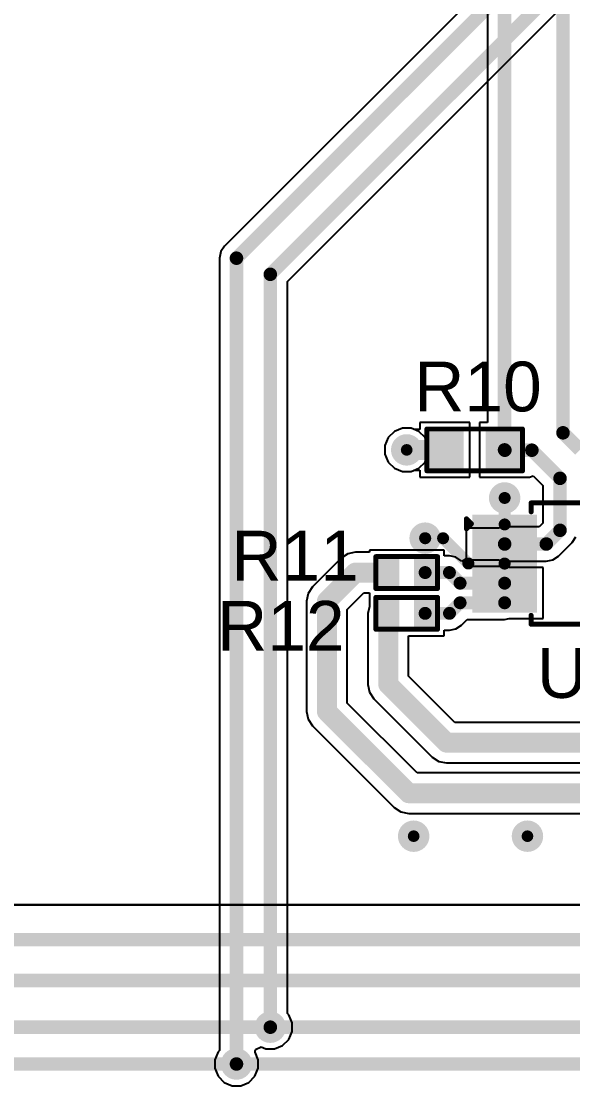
# Model space of a CAD drawing. Header units: millimetres. Extents: x 0 to 6.84, y 0 to 5.18.
# Drawn here: x 1.154 to 1.708, y 2.832 to 3.902 of the extents above; entities that cross this region are included whole.
import ezdxf

# ---------------------------------------------------------------- set-up
doc = ezdxf.new("R2010")
doc.units = ezdxf.units.MM
doc.header["$MEASUREMENT"] = 0
for name, color, linetype in [('BottomLayer', 5, 'Continuous'), ('BottomSolder', 6, 'Continuous'), ('TopLayer', 1, 'Continuous'), ('TopOverlay', 2, 'Continuous'), ('TopPaste', 8, 'Continuous'), ('TopSolder', 216, 'Continuous'), ('ViaHoleLayer', 16, 'Continuous')]:
    doc.layers.add(name, color=color, linetype=linetype)
doc.styles.add('Arial', font='arial.ttf', dxfattribs={"height": 0.2})

# ---------------------------------------------------------------- blocks, each defined once
blk = doc.blocks.new('10_VSSOP_6')
at = {"layer": 'TopLayer'}
for points in [[(-0.1151575, 0.0452756), (-0.0580709, 0.0452756), (-0.0580709, 0.0334646), (-0.1151575, 0.0334646)], [(0.0580709, 0.0452756), (0.1151575, 0.0452756), (0.1151575, 0.0334646), (0.0580709, 0.0334646)], [(-0.1151575, 0.0255906), (-0.0580709, 0.0255906), (-0.0580709, 0.0137796), (-0.1151575, 0.0137796)], [(0.0580709, 0.0255905), (0.1151575, 0.0255905), (0.1151575, 0.0137795), (0.0580709, 0.0137795)], [(-0.1151575, 0.0059055), (-0.0580709, 0.0059055), (-0.0580709, -0.0059055), (-0.1151575, -0.0059055)], [(0.0580709, 0.0059055), (0.1151575, 0.0059055), (0.1151575, -0.0059055), (0.0580709, -0.0059055)], [(-0.1151575, -0.0137795), (-0.0580709, -0.0137795), (-0.0580709, -0.0255905), (-0.1151575, -0.0255905)], [(0.0580709, -0.0137796), (0.1151575, -0.0137796), (0.1151575, -0.0255906), (0.0580709, -0.0255906)], [(-0.1151575, -0.0334646), (-0.0580709, -0.0334646), (-0.0580709, -0.0452756), (-0.1151575, -0.0452756)], [(0.0580709, -0.0334646), (0.1151575, -0.0334646), (0.1151575, -0.0452756), (0.0580709, -0.0452756)]]:
    blk.add_hatch(color=1, dxfattribs=at).paths.add_polyline_path(points)
at = {"layer": 'TopPaste'}
for points in [[(-0.1151575, 0.0452756), (-0.0580709, 0.0452756), (-0.0580709, 0.0334646), (-0.1151575, 0.0334646)], [(0.0580709, 0.0452756), (0.1151575, 0.0452756), (0.1151575, 0.0334646), (0.0580709, 0.0334646)], [(-0.1151575, 0.0255906), (-0.0580709, 0.0255906), (-0.0580709, 0.0137796), (-0.1151575, 0.0137796)], [(0.0580709, 0.0255905), (0.1151575, 0.0255905), (0.1151575, 0.0137795), (0.0580709, 0.0137795)], [(-0.1151575, 0.0059055), (-0.0580709, 0.0059055), (-0.0580709, -0.0059055), (-0.1151575, -0.0059055)], [(0.0580709, 0.0059055), (0.1151575, 0.0059055), (0.1151575, -0.0059055), (0.0580709, -0.0059055)], [(-0.1151575, -0.0137795), (-0.0580709, -0.0137795), (-0.0580709, -0.0255905), (-0.1151575, -0.0255905)], [(0.0580709, -0.0137796), (0.1151575, -0.0137796), (0.1151575, -0.0255906), (0.0580709, -0.0255906)], [(-0.1151575, -0.0334646), (-0.0580709, -0.0334646), (-0.0580709, -0.0452756), (-0.1151575, -0.0452756)], [(0.0580709, -0.0334646), (0.1151575, -0.0334646), (0.1151575, -0.0452756), (0.0580709, -0.0452756)]]:
    blk.add_hatch(color=8, dxfattribs=at).paths.add_polyline_path(points)
at = {"layer": 'TopSolder'}
for points in [[(-0.1191575, 0.0492756), (-0.0540709, 0.0492756), (-0.0540709, 0.0294646), (-0.1191575, 0.0294646)], [(0.0540709, 0.0492756), (0.1191575, 0.0492756), (0.1191575, 0.0294646), (0.0540709, 0.0294646)], [(-0.1191575, 0.0295906), (-0.0540709, 0.0295906), (-0.0540709, 0.0097796), (-0.1191575, 0.0097796)], [(0.0540709, 0.0295905), (0.1191575, 0.0295905), (0.1191575, 0.0097795), (0.0540709, 0.0097795)], [(-0.1191575, 0.0099055), (-0.0540709, 0.0099055), (-0.0540709, -0.0099055), (-0.1191575, -0.0099055)], [(0.0540709, 0.0099055), (0.1191575, 0.0099055), (0.1191575, -0.0099055), (0.0540709, -0.0099055)], [(-0.1191575, -0.0097795), (-0.0540709, -0.0097795), (-0.0540709, -0.0295905), (-0.1191575, -0.0295905)], [(0.0540709, -0.0097796), (0.1191575, -0.0097796), (0.1191575, -0.0295906), (0.0540709, -0.0295906)], [(-0.1191575, -0.0294646), (-0.0540709, -0.0294646), (-0.0540709, -0.0492756), (-0.1191575, -0.0492756)], [(0.0540709, -0.0294646), (0.1191575, -0.0294646), (0.1191575, -0.0492756), (0.0540709, -0.0492756)]]:
    blk.add_hatch(color=216, dxfattribs=at).paths.add_polyline_path(points)
at = {"layer": 'TopOverlay', "const_width": 0.005}
for points in [[(-0.06, 0.052), (-0.06, 0.061)], [(-0.06, 0.061), (0.06, 0.061)], [(0.06, 0.052), (0.06, 0.061)], [(-0.125, 0.035), (-0.125, 0.045)], [(-0.125, 0.045), (-0.12, 0.04)], [(-0.125, 0.035), (-0.12, 0.04)], [(-0.06, -0.061), (-0.06, -0.052)], [(0.06, -0.061), (0.06, -0.052)], [(-0.06, -0.061), (0.06, -0.061)]]:
    blk.add_lwpolyline(points, dxfattribs=at)
at = {"layer": 'TopOverlay', "const_width": 0.0025}
for points in [[(-0.06125, 0.061, 1), (-0.05875, 0.061, 1)], [(-0.06125, 0.061, 1), (-0.05875, 0.061, 1)], [(-0.06125, 0.052, 1), (-0.05875, 0.052, 1)], [(0.05875, 0.061, 1), (0.06125, 0.061, 1)], [(0.05875, 0.061, 1), (0.06125, 0.061, 1)], [(0.05875, 0.052, 1), (0.06125, 0.052, 1)], [(-0.12625, 0.045, 1), (-0.12375, 0.045, 1)], [(-0.12625, 0.045, 1), (-0.12375, 0.045, 1)], [(-0.12625, 0.035, 1), (-0.12375, 0.035, 1)], [(-0.12625, 0.035, 1), (-0.12375, 0.035, 1)], [(-0.12125, 0.04, 1), (-0.11875, 0.04, 1)], [(-0.12125, 0.04, 1), (-0.11875, 0.04, 1)], [(-0.06125, -0.052, 1), (-0.05875, -0.052, 1)], [(0.05875, -0.052, 1), (0.06125, -0.052, 1)], [(-0.06125, -0.061, 1), (-0.05875, -0.061, 1)], [(-0.06125, -0.061, 1), (-0.05875, -0.061, 1)], [(0.05875, -0.061, 1), (0.06125, -0.061, 1)], [(0.05875, -0.061, 1), (0.06125, -0.061, 1)]]:
    blk.add_lwpolyline(points, format="xyb", close=True, dxfattribs=at)
blk = doc.blocks.new('R___0402_47')
at = {"layer": 'TopLayer'}
for points in [[(-0.0275, -0.0125), (-0.0275, 0.0125), (-0.009499999999999998, 0.0125), (-0.009500000000000001, -0.0125)], [(0.009499999999999998, -0.0125), (0.009500000000000001, 0.0125), (0.0275, 0.0125), (0.0275, -0.0125)]]:
    blk.add_hatch(color=1, dxfattribs=at).paths.add_polyline_path(points)
at = {"layer": 'TopPaste'}
for points in [[(-0.0275, -0.0125), (-0.0275, 0.0125), (-0.009499999999999998, 0.0125), (-0.009500000000000001, -0.0125)], [(0.009499999999999998, -0.0125), (0.009500000000000001, 0.0125), (0.0275, 0.0125), (0.0275, -0.0125)]]:
    blk.add_hatch(color=8, dxfattribs=at).paths.add_polyline_path(points)
at = {"layer": 'TopSolder'}
for points in [[(-0.0296654, -0.0146654), (-0.0296654, 0.0146654), (-0.007334599999999998, 0.0146654), (-0.007334600000000002, -0.0146654)], [(0.007334599999999998, -0.0146654), (0.007334600000000002, 0.0146654), (0.0296654, 0.0146654), (0.0296654, -0.0146654)]]:
    blk.add_hatch(color=216, dxfattribs=at).paths.add_polyline_path(points)
at = {"layer": 'TopOverlay'}
for points, const_width in [([(0.031, 0.016), (-0.031, 0.016)], 0.005), ([(-0.031, 0.016), (-0.031, -0.016)], 0.005), ([(0.031, 0.016), (0.031, -0.016)], 0.005), ([(0.031, -0.016), (-0.031, -0.016)], 0.005), ([(0.032, -0.017), (-0.032, -0.017)], 0.000127)]:
    blk.add_lwpolyline(points, dxfattribs=dict(at, const_width=const_width))
for points, const_width in [([(-0.03225, 0.016, 1), (-0.02975, 0.016, 1)], 0.0025), ([(-0.03225, 0.016, 1), (-0.02975, 0.016, 1)], 0.0025), ([(0.02975, 0.016, 1), (0.03225, 0.016, 1)], 0.0025), ([(0.02975, 0.016, 1), (0.03225, 0.016, 1)], 0.0025), ([(-0.03225, -0.016, 1), (-0.02975, -0.016, 1)], 0.0025), ([(-0.03225, -0.016, 1), (-0.02975, -0.016, 1)], 0.0025), ([(-0.0320317, -0.017, 1), (-0.0319683, -0.017, 1)], 6.35e-05), ([(0.02975, -0.016, 1), (0.03225, -0.016, 1)], 0.0025), ([(0.02975, -0.016, 1), (0.03225, -0.016, 1)], 0.0025), ([(0.0319683, -0.017, 1), (0.0320317, -0.017, 1)], 6.35e-05)]:
    blk.add_lwpolyline(points, format="xyb", close=True, dxfattribs=dict(at, const_width=const_width))
blk = doc.blocks.new('R___0402_48')
at = {"layer": 'TopLayer'}
for points in [[(-0.0275, -0.0125), (-0.0275, 0.0125), (-0.009499999999999998, 0.0125), (-0.009500000000000001, -0.0125)], [(0.009499999999999998, -0.0125), (0.009500000000000001, 0.0125), (0.0275, 0.0125), (0.0275, -0.0125)]]:
    blk.add_hatch(color=1, dxfattribs=at).paths.add_polyline_path(points)
at = {"layer": 'TopPaste'}
for points in [[(-0.0275, -0.0125), (-0.0275, 0.0125), (-0.009499999999999998, 0.0125), (-0.009500000000000001, -0.0125)], [(0.009499999999999998, -0.0125), (0.009500000000000001, 0.0125), (0.0275, 0.0125), (0.0275, -0.0125)]]:
    blk.add_hatch(color=8, dxfattribs=at).paths.add_polyline_path(points)
at = {"layer": 'TopSolder'}
for points in [[(-0.0296654, -0.0146654), (-0.0296654, 0.0146654), (-0.007334599999999998, 0.0146654), (-0.007334600000000002, -0.0146654)], [(0.007334599999999998, -0.0146654), (0.007334600000000002, 0.0146654), (0.0296654, 0.0146654), (0.0296654, -0.0146654)]]:
    blk.add_hatch(color=216, dxfattribs=at).paths.add_polyline_path(points)
at = {"layer": 'TopOverlay'}
for points, const_width in [([(0.031, 0.016), (-0.031, 0.016)], 0.005), ([(-0.031, 0.016), (-0.031, -0.016)], 0.005), ([(0.031, 0.016), (0.031, -0.016)], 0.005), ([(0.031, -0.016), (-0.031, -0.016)], 0.005), ([(0.032, -0.017), (-0.032, -0.017)], 0.000127)]:
    blk.add_lwpolyline(points, dxfattribs=dict(at, const_width=const_width))
for points, const_width in [([(-0.03225, 0.016, 1), (-0.02975, 0.016, 1)], 0.0025), ([(-0.03225, 0.016, 1), (-0.02975, 0.016, 1)], 0.0025), ([(0.02975, 0.016, 1), (0.03225, 0.016, 1)], 0.0025), ([(0.02975, 0.016, 1), (0.03225, 0.016, 1)], 0.0025), ([(-0.03225, -0.016, 1), (-0.02975, -0.016, 1)], 0.0025), ([(-0.03225, -0.016, 1), (-0.02975, -0.016, 1)], 0.0025), ([(-0.0320317, -0.017, 1), (-0.0319683, -0.017, 1)], 6.35e-05), ([(0.02975, -0.016, 1), (0.03225, -0.016, 1)], 0.0025), ([(0.02975, -0.016, 1), (0.03225, -0.016, 1)], 0.0025), ([(0.0319683, -0.017, 1), (0.0320317, -0.017, 1)], 6.35e-05)]:
    blk.add_lwpolyline(points, format="xyb", close=True, dxfattribs=dict(at, const_width=const_width))
blk = doc.blocks.new('R___0603_49')
at = {"layer": 'TopLayer'}
for points in [[(-0.015, 0.0175), (-0.015, -0.0175), (-0.045, -0.0175), (-0.045, 0.0175)], [(0.045, 0.0175), (0.045, -0.0175), (0.015, -0.0175), (0.015, 0.0175)]]:
    blk.add_hatch(color=1, dxfattribs=at).paths.add_polyline_path(points)
at = {"layer": 'TopPaste'}
for points in [[(-0.015, 0.0175), (-0.015, -0.0175), (-0.045, -0.0175), (-0.045, 0.0175)], [(0.045, 0.0175), (0.045, -0.0175), (0.015, -0.0175), (0.015, 0.0175)]]:
    blk.add_hatch(color=8, dxfattribs=at).paths.add_polyline_path(points)
at = {"layer": 'TopSolder'}
for points in [[(-0.011, 0.0215), (-0.011, -0.0215), (-0.049, -0.0215), (-0.049, 0.0215)], [(0.049, 0.0215), (0.049, -0.0215), (0.011, -0.0215), (0.011, 0.0215)]]:
    blk.add_hatch(color=216, dxfattribs=at).paths.add_polyline_path(points)
at = {"layer": 'TopOverlay', "const_width": 0.005}
for points in [[(0.048, 0.021), (-0.048, 0.021)], [(-0.048, 0.021), (-0.048, -0.021)], [(0.048, 0.021), (0.048, -0.021)], [(0.048, -0.021), (-0.048, -0.021)]]:
    blk.add_lwpolyline(points, dxfattribs=at)
at = {"layer": 'TopOverlay', "const_width": 0.0025}
for points in [[(-0.04925, 0.021, 1), (-0.04675, 0.021, 1)], [(-0.04925, 0.021, 1), (-0.04675, 0.021, 1)], [(0.04675, 0.021, 1), (0.04925, 0.021, 1)], [(0.04675, 0.021, 1), (0.04925, 0.021, 1)], [(-0.04925, -0.021, 1), (-0.04675, -0.021, 1)], [(-0.04925, -0.021, 1), (-0.04675, -0.021, 1)], [(0.04675, -0.021, 1), (0.04925, -0.021, 1)], [(0.04675, -0.021, 1), (0.04925, -0.021, 1)]]:
    blk.add_lwpolyline(points, format="xyb", close=True, dxfattribs=at)

msp = doc.modelspace()

# ---------------------------------------------------------------- hatches: boundary and pattern name
at = {"layer": 'BottomLayer'}
h = msp.add_hatch(color=5, dxfattribs=at)
edge = h.paths.add_edge_path()
edge.add_arc((1.5410005, 3.4713005), 0.011811, 0, 360)
h = msp.add_hatch(color=5, dxfattribs=at)
edge = h.paths.add_edge_path()
edge.add_arc((1.6393863, 3.4230005), 0.011811, 0, 360)
h = msp.add_hatch(color=5, dxfattribs=at)
edge = h.paths.add_edge_path()
edge.add_arc((1.5595005, 3.3825911), 0.011811, 0, 360)
h = msp.add_hatch(color=5, dxfattribs=at)
edge = h.paths.add_edge_path()
edge.add_arc((1.5480005, 3.0830005), 0.011811, 0, 360)
h = msp.add_hatch(color=5, dxfattribs=at)
edge = h.paths.add_edge_path()
edge.add_arc((1.6622862, 3.0830005), 0.011811, 0, 360)
h = msp.add_hatch(color=5, dxfattribs=at)
edge = h.paths.add_edge_path()
edge.add_arc((1.4040005, 2.8910005), 0.011811, 0, 360)
h = msp.add_hatch(color=5, dxfattribs=at)
edge = h.paths.add_edge_path()
edge.add_arc((1.3700005, 2.8540005), 0.011811, 0, 360)
at = {"layer": 'BottomSolder'}
h = msp.add_hatch(color=6, dxfattribs=at)
edge = h.paths.add_edge_path()
edge.add_arc((1.5410005, 3.4713005), 0.015811, 0, 360)
h = msp.add_hatch(color=6, dxfattribs=at)
edge = h.paths.add_edge_path()
edge.add_arc((1.6393863, 3.4230005), 0.015811, 0, 360)
h = msp.add_hatch(color=6, dxfattribs=at)
edge = h.paths.add_edge_path()
edge.add_arc((1.5595005, 3.3825911), 0.015811, 0, 360)
h = msp.add_hatch(color=6, dxfattribs=at)
edge = h.paths.add_edge_path()
edge.add_arc((1.5480005, 3.0830005), 0.015811, 0, 360)
h = msp.add_hatch(color=6, dxfattribs=at)
edge = h.paths.add_edge_path()
edge.add_arc((1.6622862, 3.0830005), 0.015811, 0, 360)
h = msp.add_hatch(color=6, dxfattribs=at)
edge = h.paths.add_edge_path()
edge.add_arc((1.4040005, 2.8910005), 0.015811, 0, 360)
h = msp.add_hatch(color=6, dxfattribs=at)
edge = h.paths.add_edge_path()
edge.add_arc((1.3700005, 2.8540005), 0.015811, 0, 360)
at = {"layer": 'TopLayer'}
h = msp.add_hatch(color=1, dxfattribs=at)
edge = h.paths.add_edge_path()
edge.add_arc((1.5410005, 3.4713005), 0.011811, 0, 360)
h = msp.add_hatch(color=1, dxfattribs=at)
edge = h.paths.add_edge_path()
edge.add_arc((1.6393863, 3.4230005), 0.011811, 0, 360)
h = msp.add_hatch(color=1, dxfattribs=at)
edge = h.paths.add_edge_path()
edge.add_arc((1.5595005, 3.3825911), 0.011811, 0, 360)
h = msp.add_hatch(color=1, dxfattribs=at)
edge = h.paths.add_edge_path()
edge.add_arc((1.5480005, 3.0830005), 0.011811, 0, 360)
h = msp.add_hatch(color=1, dxfattribs=at)
edge = h.paths.add_edge_path()
edge.add_arc((1.6622862, 3.0830005), 0.011811, 0, 360)
h = msp.add_hatch(color=1, dxfattribs=at)
edge = h.paths.add_edge_path()
edge.add_arc((1.4040005, 2.8910005), 0.011811, 0, 360)
h = msp.add_hatch(color=1, dxfattribs=at)
edge = h.paths.add_edge_path()
edge.add_arc((1.3700005, 2.8540005), 0.011811, 0, 360)
at = {"layer": 'TopSolder'}
h = msp.add_hatch(color=216, dxfattribs=at)
edge = h.paths.add_edge_path()
edge.add_arc((1.5410005, 3.4713005), 0.015811, 0, 360)
h = msp.add_hatch(color=216, dxfattribs=at)
edge = h.paths.add_edge_path()
edge.add_arc((1.6393863, 3.4230005), 0.015811, 0, 360)
h = msp.add_hatch(color=216, dxfattribs=at)
edge = h.paths.add_edge_path()
edge.add_arc((1.5595005, 3.3825911), 0.015811, 0, 360)
h = msp.add_hatch(color=216, dxfattribs=at)
edge = h.paths.add_edge_path()
edge.add_arc((1.5480005, 3.0830005), 0.015811, 0, 360)
h = msp.add_hatch(color=216, dxfattribs=at)
edge = h.paths.add_edge_path()
edge.add_arc((1.6622862, 3.0830005), 0.015811, 0, 360)
h = msp.add_hatch(color=216, dxfattribs=at)
edge = h.paths.add_edge_path()
edge.add_arc((1.4040005, 2.8910005), 0.015811, 0, 360)
h = msp.add_hatch(color=216, dxfattribs=at)
edge = h.paths.add_edge_path()
edge.add_arc((1.3700005, 2.8540005), 0.015811, 0, 360)
at = {"layer": 'ViaHoleLayer'}
h = msp.add_hatch(color=16, dxfattribs=at)
edge = h.paths.add_edge_path()
edge.add_arc((1.5410005, 3.4713005), 0.0059055, 0, 360)
h = msp.add_hatch(color=16, dxfattribs=at)
edge = h.paths.add_edge_path()
edge.add_arc((1.6393863, 3.4230005), 0.0059055, 0, 360)
h = msp.add_hatch(color=16, dxfattribs=at)
edge = h.paths.add_edge_path()
edge.add_arc((1.5595005, 3.3825911), 0.0059055, 0, 360)
h = msp.add_hatch(color=16, dxfattribs=at)
edge = h.paths.add_edge_path()
edge.add_arc((1.5480005, 3.0830005), 0.0059055, 0, 360)
h = msp.add_hatch(color=16, dxfattribs=at)
edge = h.paths.add_edge_path()
edge.add_arc((1.6622862, 3.0830005), 0.0059055, 0, 360)
h = msp.add_hatch(color=16, dxfattribs=at)
edge = h.paths.add_edge_path()
edge.add_arc((1.4040005, 2.8910005), 0.0059055, 0, 360)
h = msp.add_hatch(color=16, dxfattribs=at)
edge = h.paths.add_edge_path()
edge.add_arc((1.3700005, 2.8540005), 0.0059055, 0, 360)

# ---------------------------------------------------------------- linework, layer by layer
at = {"layer": 'BottomLayer'}
for p, q in [((1.4211296, 3.6406808), (1.8150279, 4.0345791)), ((1.6808714, 3.9990956), (1.3578884, 3.6761126)), ((1.3541753, 3.6705555), (1.3528714, 3.6640005)), ((1.3578884, 3.6761126), (1.3541753, 3.6705555)), ((1.3528714, 3.6640005), (1.3528714, 2.8677168)), ((1.4211296, 2.9047168), (1.4211296, 3.6406808)), ((1.5286456, 3.489791), (1.52251, 3.4836554)), ((1.536662, 3.4931115), (1.5286456, 3.489791)), ((1.545339, 3.4931115), (1.536662, 3.4931115)), ((1.5533554, 3.489791), (1.545339, 3.4931115)), ((1.559491, 3.4836554), (1.5533554, 3.489791)), ((1.52251, 3.4836554), (1.5191895, 3.475639)), ((1.5628115, 3.475639), (1.559491, 3.4836554)), ((1.5191895, 3.475639), (1.5191895, 3.466962)), ((1.5191895, 3.466962), (1.52251, 3.4589456)), ((1.559491, 3.4589456), (1.5628115, 3.466962)), ((1.5628115, 3.466962), (1.5628115, 3.475639)), ((1.52251, 3.4589456), (1.5286456, 3.45281)), ((1.5533554, 3.45281), (1.559491, 3.4589456)), ((1.5286456, 3.45281), (1.536662, 3.4494895)), ((1.536662, 3.4494895), (1.545339, 3.4494895)), ((1.545339, 3.4494895), (1.5533554, 3.45281)), ((1.422491, 2.9033554), (1.4211296, 2.9047168)), ((1.4258115, 2.895339), (1.422491, 2.9033554)), ((1.4258115, 2.886662), (1.4258115, 2.895339)), ((1.4163554, 2.87251), (1.422491, 2.8786456)), ((1.422491, 2.8786456), (1.4258115, 2.886662)), ((1.3528714, 2.8677168), (1.35151, 2.8663554)), ((1.3886626, 2.8669478), (1.389178, 2.8687283)), ((1.389178, 2.8687283), (1.3946683, 2.871258)), ((1.3946683, 2.871258), (1.399662, 2.8691895)), ((1.399662, 2.8691895), (1.408339, 2.8691895)), ((1.408339, 2.8691895), (1.4163554, 2.87251)), ((1.35151, 2.8663554), (1.3481895, 2.858339)), ((1.3481895, 2.858339), (1.3481895, 2.849662)), ((1.3887216, 2.8657987), (1.3886626, 2.8669478)), ((1.3918115, 2.858339), (1.3887216, 2.8657987)), ((1.3918115, 2.849662), (1.3918115, 2.858339)), ((1.3481895, 2.849662), (1.35151, 2.8416456)), ((1.388491, 2.8416456), (1.3918115, 2.849662)), ((1.35151, 2.8416456), (1.3576456, 2.83551)), ((1.3576456, 2.83551), (1.365662, 2.8321895)), ((1.374339, 2.8321895), (1.3823554, 2.83551)), ((1.3823554, 2.83551), (1.388491, 2.8416456)), ((1.365662, 2.8321895), (1.374339, 2.8321895))]:
    msp.add_line(p, q, dxfattribs=at)
at = {"layer": 'BottomLayer', "const_width": 0.0136}
for points in [[(1.4040005, 3.6477759), (1.8126147, 4.0563901)], [(1.3700005, 3.6640005), (1.6980005, 3.9920005)], [(1.3700005, 2.8540005), (1.3700005, 3.6640005)], [(1.4040005, 2.8910005), (1.4040005, 3.6477759)]]:
    msp.add_lwpolyline(points, dxfattribs=at)
at = {"layer": 'BottomLayer', "const_width": 0.0068}
for points in [[(1.3666005, 3.6640005, 1), (1.3734005, 3.6640005, 1)], [(1.3666005, 3.6640005, 1), (1.3734005, 3.6640005, 1)], [(1.4006005, 3.6477759, 1), (1.4074005, 3.6477759, 1)], [(1.4006005, 3.6477759, 1), (1.4074005, 3.6477759, 1)], [(1.4006005, 2.8910005, 1), (1.4074005, 2.8910005, 1)], [(1.3666005, 2.8540005, 1), (1.3734005, 2.8540005, 1)]]:
    msp.add_lwpolyline(points, format="xyb", close=True, dxfattribs=at)
at = {"layer": 'TopLayer'}
for p, q in [((1.6221627, 3.9845985), (1.6221627, 3.4988005)), ((1.6042918, 3.4988005), (1.5542918, 3.4988005)), ((1.5542918, 3.4988005), (1.5542918, 3.4916923)), ((1.6042918, 3.4438005), (1.6042918, 3.4988005)), ((1.6221627, 3.4988005), (1.6142918, 3.4988005)), ((1.6142918, 3.4988005), (1.6142918, 3.4438005)), ((1.5286456, 3.489791), (1.52251, 3.4836554)), ((1.536662, 3.4931115), (1.5286456, 3.489791)), ((1.545339, 3.4931115), (1.536662, 3.4931115)), ((1.5487653, 3.4916923), (1.545339, 3.4931115)), ((1.5542918, 3.4916923), (1.5487653, 3.4916923)), ((1.52251, 3.4836554), (1.5191895, 3.475639)), ((1.5191895, 3.475639), (1.5191895, 3.466962)), ((1.5191895, 3.466962), (1.52251, 3.4589456)), ((1.52251, 3.4589456), (1.5286456, 3.45281)), ((1.5286456, 3.45281), (1.536662, 3.4494895)), ((1.536662, 3.4494895), (1.545339, 3.4494895)), ((1.545339, 3.4494895), (1.5487653, 3.4509087)), ((1.5487653, 3.4509087), (1.5542918, 3.4509087)), ((1.5542918, 3.4509087), (1.5542918, 3.4438005)), ((1.6642917, 3.4438004), (1.6680985, 3.4453772)), ((1.6680985, 3.4453772), (1.6778714, 3.4356043)), ((1.5542918, 3.4438005), (1.6042918, 3.4438005)), ((1.6142918, 3.4438005), (1.6642917, 3.4438005)), ((1.6642917, 3.4438005), (1.6642917, 3.4438004)), ((1.6778714, 3.4356043), (1.6778714, 3.3975602)), ((1.633235, 3.3925911), (1.600843, 3.3925911)), ((1.600843, 3.3925911), (1.600843, 3.365628)), ((1.6393863, 3.3938147), (1.633235, 3.3925911)), ((1.6741259, 3.3938147), (1.6393863, 3.3938147)), ((1.6778714, 3.3975602), (1.6741259, 3.3938147)), ((1.7071126, 3.378353), (1.7108257, 3.3839101)), ((1.5785005, 3.3705005), (1.5035005, 3.3705005)), ((1.5035005, 3.3705005), (1.5035005, 3.3683923)), ((1.5785005, 3.3648238), (1.5785005, 3.3705005)), ((1.6933331, 3.3645735), (1.7071126, 3.378353)), ((1.4751307, 3.3624197), (1.4464395, 3.3337285)), ((1.4817463, 3.3668401), (1.4751307, 3.3624197)), ((1.4895499, 3.3683923), (1.4817463, 3.3668401)), ((1.5035005, 3.3683923), (1.4895499, 3.3683923)), ((1.5839247, 3.3648238), (1.5785005, 3.3648238)), ((1.5903627, 3.3635432), (1.5839247, 3.3648238)), ((1.5958206, 3.3598964), (1.5903627, 3.3635432)), ((1.5964836, 3.3592334), (1.5958206, 3.3598964)), ((1.6008224, 3.3619325), (1.5964836, 3.3592334)), ((1.6008429, 3.3635063), (1.6008224, 3.3619325)), ((1.600843, 3.365628), (1.6008429, 3.3635063)), ((1.6027168, 3.35578), (1.6054558, 3.3607801)), ((1.6054558, 3.3607801), (1.633235, 3.3607801)), ((1.633235, 3.3607801), (1.6393863, 3.3595565)), ((1.681221, 3.3595565), (1.687776, 3.3608604)), ((1.687776, 3.3608604), (1.6933331, 3.3645735)), ((1.6037652, 3.3541388), (1.6027168, 3.35578)), ((1.6393863, 3.3541388), (1.6037652, 3.3541388)), ((1.6393863, 3.3595565), (1.681221, 3.3595565)), ((1.6440004, 3.353221), (1.6393863, 3.3541388)), ((1.6779296, 3.353221), (1.6440004, 3.353221)), ((1.6779296, 3.32141), (1.6779296, 3.353221)), ((1.4464395, 3.3337285), (1.4420191, 3.3271129)), ((1.4812505, 3.3108627), (1.4979965, 3.3276087)), ((1.4979965, 3.3276087), (1.5035005, 3.3276087)), ((1.5035005, 3.3276087), (1.5035005, 3.3139977)), ((1.4420191, 3.3271129), (1.4404669, 3.3193093)), ((1.4404669, 3.3193093), (1.4404669, 3.2082989)), ((1.6779296, 3.3017249), (1.6779296, 3.32141)), ((1.4812505, 3.2167455), (1.4812505, 3.3108627)), ((1.5035005, 3.3139977), (1.5021087, 3.3070005)), ((1.5021087, 3.3070005), (1.5021087, 3.2355005)), ((1.5958872, 3.2951046), (1.6015896, 3.3008071)), ((1.6015896, 3.3008071), (1.6393863, 3.3008071)), ((1.6393863, 3.3008071), (1.6440004, 3.3017249)), ((1.6440004, 3.3017249), (1.6779296, 3.3017249)), ((1.5785005, 3.2845005), (1.5785005, 3.2901772)), ((1.5785005, 3.2901772), (1.5839913, 3.2901772)), ((1.5839913, 3.2901772), (1.5904293, 3.2914578)), ((1.5904293, 3.2914578), (1.5958872, 3.2951046)), ((1.5428923, 3.2439471), (1.5428923, 3.2845005)), ((1.5428923, 3.2845005), (1.5785005, 3.2845005)), ((1.5894471, 3.1973923), (1.5428923, 3.2439471)), ((1.5021087, 3.2355005), (1.5036609, 3.2276969)), ((1.5036609, 3.2276969), (1.5080813, 3.2210813)), ((1.5080813, 3.2210813), (1.5665813, 3.1625813)), ((1.5514367, 3.1465593), (1.4812505, 3.2167455)), ((1.4404669, 3.2082989), (1.4420191, 3.2004953)), ((1.4420191, 3.2004953), (1.4464395, 3.1938797)), ((1.4464395, 3.1938797), (1.5285709, 3.1117483)), ((3.4631045, 3.1973923), (1.5894471, 3.1973923)), ((1.5665813, 3.1625813), (1.5731969, 3.1581609)), ((1.5731969, 3.1581609), (1.5810005, 3.1566087)), ((1.5810005, 3.1566087), (3.4715511, 3.1566087)), ((3.9118519, 3.1465593), (1.5514367, 3.1465593)), ((1.5285709, 3.1117483), (1.5351864, 3.1073279)), ((1.5351864, 3.1073279), (1.5429901, 3.1057757)), ((1.5429901, 3.1057757), (3.9202985, 3.1057757)), ((0.727, 3.014), (5.417, 3.014)), ((4.6057758, 3.014), (0.7315201, 3.014))]:
    msp.add_line(p, q, dxfattribs=at)
for points, const_width in [([(1.6980005, 3.4884632), (1.6980005, 4.0530005)], 0.0136), ([(1.6392918, 3.4713005), (1.6392918, 3.9916936)], 0.0136), ([(1.6980005, 3.4884632), (1.7151632, 3.4713005)], 0.0136), ([(1.5410005, 3.4713005), (1.5792918, 3.4713005)], 0.02), ([(1.6392918, 3.4713005), (1.6396175, 3.4709748)], 0.0136), ([(1.6396175, 3.4709748), (1.6667251, 3.4709748)], 0.0136), ([(1.6667251, 3.4709748), (1.6950005, 3.4426994)], 0.0136), ([(1.6950005, 3.3904651), (1.6950005, 3.4426994)], 0.0136), ([(1.6393863, 3.3963706), (1.6393863, 3.4230005)], 0.012), ([(1.681221, 3.3766856), (1.6950005, 3.3904651)], 0.0136), ([(1.5595005, 3.3825911), (1.559611, 3.3824806)], 0.012), ([(1.559611, 3.3824806), (1.577549, 3.3824806)], 0.012), ([(1.577549, 3.3824806), (1.6029346, 3.357095)], 0.012), ([(1.6393863, 3.3766856), (1.681221, 3.3766856)], 0.0136), ([(1.6029346, 3.357095), (1.6392918, 3.357095)], 0.012), ([(1.6392918, 3.357095), (1.6393863, 3.3570005)], 0.012), ([(1.4608587, 3.3193093), (1.4895499, 3.3480005)], 0.02), ([(1.4895499, 3.3480005), (1.5225005, 3.3480005)], 0.02), ([(1.5595005, 3.3480005), (1.5839247, 3.3480005)], 0.013), ([(1.5839247, 3.3480005), (1.5946097, 3.3373155)], 0.013), ([(1.5946097, 3.3373155), (1.6393863, 3.3373155)], 0.013), ([(1.4608587, 3.2082989), (1.4608587, 3.3193093)], 0.02), ([(1.5225005, 3.2355005), (1.5225005, 3.3070005)], 0.02), ([(1.5839913, 3.3070005), (1.5946212, 3.3176304)], 0.013), ([(1.5946212, 3.3176304), (1.6393863, 3.3176304)], 0.013), ([(1.5595005, 3.3070005), (1.5839913, 3.3070005)], 0.013), ([(1.5225005, 3.2355005), (1.5810005, 3.1770005)], 0.02), ([(1.4608587, 3.2082989), (1.5429901, 3.1261675)], 0.02), ([(1.5810005, 3.1770005), (3.4715511, 3.1770005)], 0.02), ([(1.5429901, 3.1261675), (3.9202985, 3.1261675)], 0.02), ([(0.7650004, 2.9790005), (4.5950005, 2.9790005)], 0.0136), ([(0.7650005, 2.9380005), (4.8270005, 2.9380005)], 0.0136), ([(0.846, 2.8910005), (1.4040005, 2.8910005)], 0.0136), ([(1.4040005, 2.8910005), (5.1973795, 2.8910005)], 0.0136), ([(0.8860002, 2.8540002), (1.3700002, 2.8540002)], 0.0136), ([(1.3700002, 2.8540002), (1.3700005, 2.8540005)], 0.0136), ([(1.3700005, 2.8540005), (5.2114365, 2.8540005)], 0.0136)]:
    msp.add_lwpolyline(points, dxfattribs=dict(at, const_width=const_width))
for points, const_width in [([(1.6946005, 3.4884632, 1), (1.7014005, 3.4884632, 1)], 0.0068), ([(1.6946005, 3.4884632, 1), (1.7014005, 3.4884632, 1)], 0.0068), ([(1.5360005, 3.4713005, 1), (1.5460005, 3.4713005, 1)], 0.01), ([(1.5742918, 3.4713005, 1), (1.5842918, 3.4713005, 1)], 0.01), ([(1.6358918, 3.4713005, 1), (1.6426918, 3.4713005, 1)], 0.0068), ([(1.6358918, 3.4713005, 1), (1.6426918, 3.4713005, 1)], 0.0068), ([(1.6362175, 3.4709748, 1), (1.6430175, 3.4709748, 1)], 0.0068), ([(1.6362175, 3.4709748, 1), (1.6430175, 3.4709748, 1)], 0.0068), ([(1.6633251, 3.4709748, 1), (1.6701251, 3.4709748, 1)], 0.0068), ([(1.6633251, 3.4709748, 1), (1.6701251, 3.4709748, 1)], 0.0068), ([(1.6916005, 3.4426994, 1), (1.6984005, 3.4426994, 1)], 0.0068), ([(1.6916005, 3.4426994, 1), (1.6984005, 3.4426994, 1)], 0.0068), ([(1.6363863, 3.4230005, 1), (1.6423863, 3.4230005, 1)], 0.006), ([(1.6363863, 3.3963706, 1), (1.6423863, 3.3963706, 1)], 0.006), ([(1.6916005, 3.3904651, 1), (1.6984005, 3.3904651, 1)], 0.0068), ([(1.6916005, 3.3904651, 1), (1.6984005, 3.3904651, 1)], 0.0068), ([(1.5565005, 3.3825911, 1), (1.5625005, 3.3825911, 1)], 0.006), ([(1.556611, 3.3824806, 1), (1.562611, 3.3824806, 1)], 0.006), ([(1.556611, 3.3824806, 1), (1.562611, 3.3824806, 1)], 0.006), ([(1.574549, 3.3824806, 1), (1.580549, 3.3824806, 1)], 0.006), ([(1.574549, 3.3824806, 1), (1.580549, 3.3824806, 1)], 0.006), ([(1.6359863, 3.3766856, 1), (1.6427863, 3.3766856, 1)], 0.0068), ([(1.677821, 3.3766856, 1), (1.684621, 3.3766856, 1)], 0.0068), ([(1.677821, 3.3766856, 1), (1.684621, 3.3766856, 1)], 0.0068), ([(1.5999346, 3.357095, 1), (1.6059346, 3.357095, 1)], 0.006), ([(1.5999346, 3.357095, 1), (1.6059346, 3.357095, 1)], 0.006), ([(1.6362918, 3.357095, 1), (1.6422918, 3.357095, 1)], 0.006), ([(1.6362918, 3.357095, 1), (1.6422918, 3.357095, 1)], 0.006), ([(1.6363863, 3.3570005, 1), (1.6423863, 3.3570005, 1)], 0.006), ([(1.4845499, 3.3480005, 1), (1.4945499, 3.3480005, 1)], 0.01), ([(1.4845499, 3.3480005, 1), (1.4945499, 3.3480005, 1)], 0.01), ([(1.5175005, 3.3480005, 1), (1.5275005, 3.3480005, 1)], 0.01), ([(1.5562505, 3.3480005, 1), (1.5627505, 3.3480005, 1)], 0.0065), ([(1.5806747, 3.3480005, 1), (1.5871747, 3.3480005, 1)], 0.0065), ([(1.5806747, 3.3480005, 1), (1.5871747, 3.3480005, 1)], 0.0065), ([(1.5913597, 3.3373155, 1), (1.5978597, 3.3373155, 1)], 0.0065), ([(1.5913597, 3.3373155, 1), (1.5978597, 3.3373155, 1)], 0.0065), ([(1.6361363, 3.3373155, 1), (1.6426363, 3.3373155, 1)], 0.0065), ([(1.4558587, 3.3193093, 1), (1.4658587, 3.3193093, 1)], 0.01), ([(1.4558587, 3.3193093, 1), (1.4658587, 3.3193093, 1)], 0.01), ([(1.5175005, 3.3070005, 1), (1.5275005, 3.3070005, 1)], 0.01), ([(1.5913712, 3.3176304, 1), (1.5978712, 3.3176304, 1)], 0.0065), ([(1.5913712, 3.3176304, 1), (1.5978712, 3.3176304, 1)], 0.0065), ([(1.6361363, 3.3176304, 1), (1.6426363, 3.3176304, 1)], 0.0065), ([(1.5562505, 3.3070005, 1), (1.5627505, 3.3070005, 1)], 0.0065), ([(1.5807413, 3.3070005, 1), (1.5872413, 3.3070005, 1)], 0.0065), ([(1.5807413, 3.3070005, 1), (1.5872413, 3.3070005, 1)], 0.0065), ([(1.5175005, 3.2355005, 1), (1.5275005, 3.2355005, 1)], 0.01), ([(1.5175005, 3.2355005, 1), (1.5275005, 3.2355005, 1)], 0.01), ([(1.4558587, 3.2082989, 1), (1.4658587, 3.2082989, 1)], 0.01), ([(1.4558587, 3.2082989, 1), (1.4658587, 3.2082989, 1)], 0.01), ([(1.5760005, 3.1770005, 1), (1.5860005, 3.1770005, 1)], 0.01), ([(1.5760005, 3.1770005, 1), (1.5860005, 3.1770005, 1)], 0.01), ([(1.5379901, 3.1261675, 1), (1.5479901, 3.1261675, 1)], 0.01), ([(1.5379901, 3.1261675, 1), (1.5479901, 3.1261675, 1)], 0.01), ([(1.4006005, 2.8910005, 1), (1.4074005, 2.8910005, 1)], 0.0068), ([(1.4006005, 2.8910005, 1), (1.4074005, 2.8910005, 1)], 0.0068), ([(1.3666002, 2.8540002, 1), (1.3734002, 2.8540002, 1)], 0.0068), ([(1.3666002, 2.8540002, 1), (1.3734002, 2.8540002, 1)], 0.0068), ([(1.3666005, 2.8540005, 1), (1.3734005, 2.8540005, 1)], 0.0068), ([(1.3666005, 2.8540005, 1), (1.3734005, 2.8540005, 1)], 0.0068)]:
    msp.add_lwpolyline(points, format="xyb", close=True, dxfattribs=dict(at, const_width=const_width))

# ---------------------------------------------------------------- block references
at = {"rotation": 180}
for name, p in [('R___0603_49', (1.6092918, 3.4713005)), ('R___0402_48', (1.5410005, 3.3480005)), ('R___0402_47', (1.5410005, 3.3070005))]:
    msp.add_blockref(name, p, dxfattribs=at)
msp.add_blockref('10_VSSOP_6', (1.7260005, 3.3570005))

# ---------------------------------------------------------------- texts
at = {"layer": 'TopOverlay', "style": 'Arial'}
for s, p in [('R10', (1.5485207, 3.5100086)), ('R11', (1.3648514, 3.3400086)), ('R12', (1.3505207, 3.2695086)), ('U11', (1.6718514, 3.2220086))]:
    msp.add_text(s, height=0.05, dxfattribs=at).set_placement(p)

doc.saveas('drawing.dxf')
